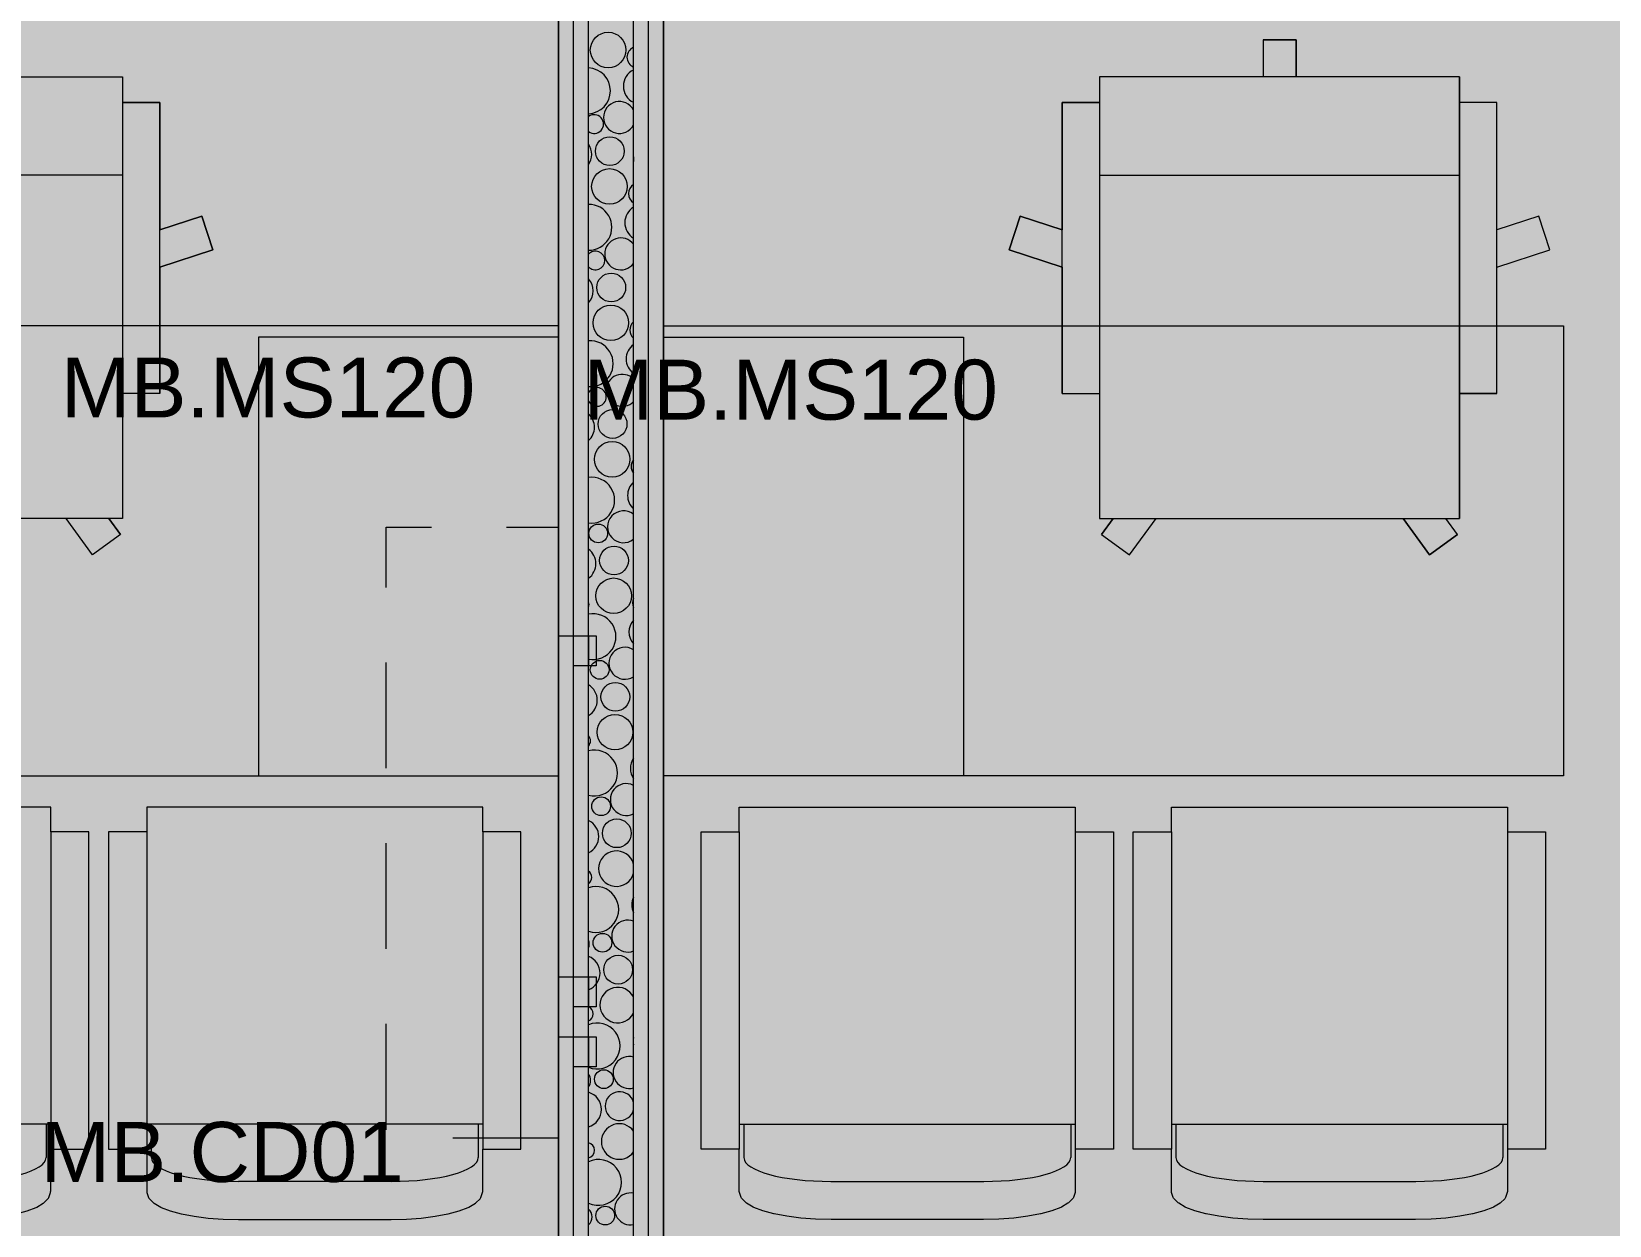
# Model space of a CAD drawing. Header units: metres. Extents: x -77 to 21.6, y -70.6 to -27.7.
# Drawn here: x -48.175 to -46.071, y -49.5 to -47.908 of the extents above; entities that cross this region are included whole.
import ezdxf

# ---------------------------------------------------------------- set-up
doc = ezdxf.new("R2010")
doc.units = ezdxf.units.M
doc.header["$MEASUREMENT"] = 0
doc.linetypes.add('Hidden Line', pattern=[0.195611, 0.141111, -0.0545])
for name, color, linetype, lineweight, true_color in [('EQUIP - AR CONDICIONADO_Caneta_No__167', 7, 'Continuous', 13, 0x0035d5), ('LAJES.EST_Caneta_No__18', 7, 'Continuous', 0, 0xdfdfdf), ('LAJES.EST_Caneta_No__254', 7, 'Continuous', 0, 0xd1c9ad), ('MOBILIÁRIO_Caneta_No__19', 7, 'Continuous', 0, 0xe9e9e9), ('ZONA_Caneta_No__56', 7, 'Continuous', 0, 0xffe495)]:
    doc.layers.add(name, color=color, linetype=linetype, lineweight=lineweight, true_color=true_color)
for name, color, linetype in [('MOBILIÁRIO', 7, 'Continuous'), ('NOTAS-LAYOUT.EXEC', 7, 'Continuous'), ('PAREDE CONSTRUIR', 7, 'Continuous')]:
    doc.layers.add(name, color=color, linetype=linetype)
for name, color, linetype, lineweight in [('MOBILIÁRIO_Caneta_No__96', 252, 'Continuous', 0), ('NOTAS-LAYOUT.EXEC_Caneta_No__99', 7, 'Continuous', 20), ('PAREDE CONSTRUIR_Caneta_No__241', 7, 'Continuous', 13), ('PAREDE CONSTRUIR_Caneta_No__96', 252, 'Continuous', 0)]:
    doc.layers.add(name, color=color, linetype=linetype, lineweight=lineweight)
doc.styles.add('GENERATED_STYLE_1', font='arial.ttf')

# ---------------------------------------------------------------- blocks, each defined once
blk = doc.blocks.new('*X82')
at = {"layer": 'PAREDE CONSTRUIR_Caneta_No__96', "color": 252, "linetype": 'Continuous', "lineweight": 0}
for centre, radius in [((-47.4063, -47.9322), 0.0237), ((-47.404, -48.067), 0.0192), ((-47.4045, -48.1141), 0.0237), ((-47.4021, -48.249), 0.0192), ((-47.4026, -48.2961), 0.0237), ((-47.4003, -48.431), 0.0192), ((-47.4008, -48.4781), 0.0237), ((-47.4194, -48.5769), 0.0125), ((-47.3984, -48.613), 0.0192), ((-47.3989, -48.6601), 0.0237), ((-47.4175, -48.7589), 0.0125), ((-47.3966, -48.795), 0.0192), ((-47.3971, -48.8421), 0.0237), ((-47.4156, -48.9409), 0.0125), ((-47.3947, -48.9769), 0.0192), ((-47.4138, -49.1229), 0.0125), ((-47.3929, -49.1589), 0.0192), ((-47.4119, -49.3049), 0.0125), ((-47.4101, -49.4869), 0.0125)]:
    blk.add_circle(centre, radius, dxfattribs=at)
for centre, radius, start, end in [((-47.3668, -47.9417), 0.0143, 112.7913, 247.2087), ((-47.4338, -47.9866), 0.0306, 272.648, 87.352), ((-47.362, -47.9804), 0.0239, 115.7648, 244.2352), ((-47.4249, -48.0309), 0.0125, 233.536, 126.464), ((-47.3912, -48.0221), 0.0213, 27.5545, 332.4455), ((-47.452, -48.0714), 0.0239, 325.3887, 34.6113), ((-47.3419, -48.0776), 0.0306, 174.0192, 185.9808), ((-47.365, -48.1237), 0.0143, 121.1356, 238.8644), ((-47.4319, -48.1686), 0.0306, 269.1767, 90.8233), ((-47.3601, -48.1624), 0.0239, 120.8236, 239.1764), ((-47.3894, -48.2041), 0.0213, 36.9234, 323.0766), ((-47.4231, -48.2129), 0.0125, 222.082, 137.918), ((-47.4501, -48.2534), 0.0239, 318.1855, 41.8145), ((-47.3631, -48.3057), 0.0143, 130.2974, 229.7026), ((-47.4301, -48.3506), 0.0306, 265.7023, 94.2977), ((-47.3583, -48.3444), 0.0239, 126.1651, 233.8349), ((-47.3875, -48.3861), 0.0213, 44.5771, 315.4229), ((-47.4212, -48.3949), 0.0125, 207.1198, 152.8802), ((-47.4483, -48.4354), 0.0239, 311.8812, 48.1188), ((-47.3613, -48.4877), 0.0143, 140.9362, 219.0638), ((-47.4282, -48.5326), 0.0306, 262.212, 97.788), ((-47.3564, -48.5264), 0.0239, 131.9, 228.1), ((-47.3857, -48.5681), 0.0213, 51.305, 308.695), ((-47.4464, -48.6174), 0.0239, 306.1478, 53.8522), ((-47.442, -48.6718), 0.0103, 338.4338, 21.5662), ((-47.3594, -48.6697), 0.0143, 154.9764, 205.0236), ((-47.4264, -48.7146), 0.0306, 258.6923, 101.3077), ((-47.3546, -48.7084), 0.0239, 138.2064, 221.7936), ((-47.3838, -48.7501), 0.0213, 57.4496, 302.5504), ((-47.4446, -48.7994), 0.0239, 300.8073, 59.1927), ((-47.4401, -48.8538), 0.0103, 318.649, 41.351), ((-47.4245, -48.8966), 0.0306, 255.1288, 104.8712), ((-47.3527, -48.8904), 0.0239, 145.4133, 214.5867), ((-47.382, -48.932), 0.0213, 63.198, 296.802), ((-47.4427, -48.9814), 0.0239, 295.7493, 64.2507), ((-47.3952, -49.0241), 0.0237, 14.9386, 345.0614), ((-47.4383, -49.0358), 0.0103, 304.8451, 55.1549), ((-47.4227, -49.0786), 0.0306, 251.5053, 108.4947), ((-47.3509, -49.0724), 0.0239, 154.288, 205.712), ((-47.3801, -49.114), 0.0213, 68.6677, 291.3323), ((-47.4457, -49.1247), 0.0143, 338.9452, 21.0548), ((-47.4409, -49.1634), 0.0239, 290.8987, 69.1013), ((-47.3934, -49.2061), 0.0237, 27.3979, 332.6021), ((-47.4364, -49.2178), 0.0103, 293.0816, 66.9184), ((-47.4208, -49.2606), 0.0306, 247.8034, 112.1966), ((-47.349, -49.2544), 0.0239, 168.1545, 191.8455), ((-47.3783, -49.296), 0.0213, 73.94, 286.06), ((-47.4439, -49.3067), 0.0143, 323.4702, 36.5298), ((-47.439, -49.3454), 0.0239, 286.2004, 73.7996), ((-47.391, -49.3409), 0.0192, 13.6272, 346.3728), ((-47.3915, -49.3881), 0.0237, 35.9566, 324.0434), ((-47.4346, -49.3997), 0.0103, 282.2821, 77.7179), ((-47.419, -49.4426), 0.0306, 244.001, 115.999), ((-47.3764, -49.478), 0.0213, 79.0757, 280.9243), ((-47.442, -49.4887), 0.0143, 312.3655, 47.6345)]:
    blk.add_arc(centre, radius, start, end, dxfattribs=at)
blk = doc.blocks.new('Ar Condicionado Split 20_2')
at = {"layer": 'EQUIP - AR CONDICIONADO_Caneta_No__167', "color": 162, "linetype": 'Hidden Line', "lineweight": 13, "true_color": 0x0035d5, "flags": 128}
for points in [[(0, 0), (0.23, 0), (0.23, 0.815), (0, 0.815)], [(-0.04, 0.67), (-0.05, 0.67), (-0.05, 0.63), (-0.04, 0.63)], [(0, 0.63), (0, 0.67), (-0.04, 0.67), (-0.04, 0.63)], [(-0.04, 0.215), (-0.05, 0.215), (-0.05, 0.175), (-0.04, 0.175)], [(0, 0.175), (0, 0.215), (-0.04, 0.215), (-0.04, 0.175)], [(-0.04, 0.135), (-0.05, 0.135), (-0.05, 0.095), (-0.04, 0.095)], [(0, 0.095), (0, 0.135), (-0.04, 0.135), (-0.04, 0.095)]]:
    blk.add_lwpolyline(points, close=True, dxfattribs=at)
blk = doc.blocks.new('Office Chair 04 10[51]_6', base_point=(-47.9366, -48.6002))
at = {"layer": 'MOBILIÁRIO_Caneta_No__19', "linetype": 'Continuous', "lineweight": 0, "true_color": 0xe9e9e9}
blk.add_hatch(color=254, dxfattribs=at).paths.add_polyline_path([(-48.5839, -48.0022), (-48.5839, -48.1718), (-48.6396, -48.1537), (-48.6543, -48.1988), (-48.5839, -48.2217), (-48.5839, -48.3901), (-48.5339, -48.3901), (-48.5339, -48.5569), (-48.5156, -48.5569), (-48.5313, -48.5785), (-48.494, -48.6056), (-48.4585, -48.5569), (-48.1292, -48.5569), (-48.0938, -48.6056), (-48.0564, -48.5785), (-48.0721, -48.5569), (-48.0539, -48.5569), (-48.0539, -48.3901), (-48.0039, -48.3901), (-48.0039, -48.2217), (-47.9334, -48.1988), (-47.9481, -48.1537), (-48.0039, -48.1718), (-48.0039, -48.0022), (-48.0539, -48.0022), (-48.0539, -47.9678), (-48.2719, -47.9678), (-48.2719, -47.9184), (-48.3159, -47.9184), (-48.3159, -47.9678), (-48.5339, -47.9678), (-48.5339, -48.0022)])
at = {"layer": 'MOBILIÁRIO_Caneta_No__96', "color": 252, "linetype": 'Continuous', "lineweight": 0}
for p, q in [((-48.2719, -47.9184), (-48.3159, -47.9184)), ((-48.3159, -47.9184), (-48.3159, -47.9678)), ((-48.2719, -47.9184), (-48.2719, -47.9678)), ((-48.5339, -47.9678), (-48.0539, -47.9678)), ((-48.5339, -47.9678), (-48.5339, -48.5569)), ((-48.5339, -48.5569), (-48.5339, -47.9678)), ((-48.5339, -47.9678), (-48.5339, -48.5569)), ((-48.0539, -47.9678), (-48.0539, -48.5569)), ((-48.0539, -47.9678), (-48.0539, -48.5569)), ((-48.5839, -48.3901), (-48.5839, -48.0022)), ((-48.5839, -48.0022), (-48.5339, -48.0022)), ((-48.0039, -48.0022), (-48.0539, -48.0022)), ((-48.0039, -48.3901), (-48.0039, -48.0022)), ((-48.0539, -48.0993), (-48.5339, -48.0993)), ((-48.6543, -48.1988), (-48.6396, -48.1537)), ((-48.6396, -48.1537), (-48.5839, -48.1718)), ((-47.9481, -48.1537), (-48.0039, -48.1718)), ((-47.9334, -48.1988), (-47.9481, -48.1537)), ((-48.5839, -48.2217), (-48.6543, -48.1988)), ((-48.0039, -48.2217), (-47.9334, -48.1988)), ((-48.5839, -48.3901), (-48.5339, -48.3901)), ((-48.5839, -48.3901), (-48.5339, -48.3901)), ((-48.0039, -48.3901), (-48.0539, -48.3901)), ((-48.0039, -48.3901), (-48.0539, -48.3901)), ((-48.0539, -48.5569), (-48.5339, -48.5569)), ((-48.5313, -48.5785), (-48.5156, -48.5569)), ((-48.494, -48.6056), (-48.4585, -48.5569)), ((-48.0938, -48.6056), (-48.1292, -48.5569)), ((-48.0564, -48.5785), (-48.0721, -48.5569)), ((-48.5313, -48.5785), (-48.494, -48.6056)), ((-48.0564, -48.5785), (-48.0938, -48.6056))]:
    blk.add_line(p, q, dxfattribs=at)
at = {"layer": 'MOBILIÁRIO_Caneta_No__96', "color": 252, "linetype": 'Continuous', "lineweight": 0, "flags": 128}
blk.add_lwpolyline([(-48.5839, -48.0022), (-48.5339, -48.0022), (-48.5339, -47.9678), (-48.3159, -47.9678), (-48.3159, -47.9184), (-48.2719, -47.9184), (-48.2719, -47.9678), (-48.0539, -47.9678), (-48.0539, -48.0022), (-48.0039, -48.0022), (-48.0039, -48.1718), (-47.9481, -48.1537), (-47.9334, -48.1988), (-48.0039, -48.2217), (-48.0039, -48.3901), (-48.0539, -48.3901), (-48.0539, -48.5569), (-48.0721, -48.5569), (-48.0564, -48.5785), (-48.0938, -48.6056), (-48.1292, -48.5569), (-48.4585, -48.5569), (-48.494, -48.6056), (-48.5313, -48.5785), (-48.5156, -48.5569), (-48.5339, -48.5569), (-48.5339, -48.3901), (-48.5839, -48.3901), (-48.5839, -48.2217), (-48.6543, -48.1988), (-48.6396, -48.1537), (-48.5839, -48.1718)], close=True, dxfattribs=at)
blk = doc.blocks.new('Armchair 01 26[52]_6', base_point=(-47.5225, -48.9421))
at = {"layer": 'MOBILIÁRIO_Caneta_No__96', "color": 252, "linetype": 'Continuous', "lineweight": 0}
for p, q in [((-48.0216, -48.9751), (-48.0216, -49.3981)), ((-47.5734, -48.9751), (-47.5734, -49.3981)), ((-47.5734, -49.3651), (-48.0216, -49.3651)), ((-48.0155, -49.3651), (-48.0155, -49.4096)), ((-47.5795, -49.3651), (-47.5795, -49.4096)), ((-47.6956, -49.4413), (-47.8993, -49.4413))]:
    blk.add_line(p, q, dxfattribs=at)
at = {"layer": 'MOBILIÁRIO_Caneta_No__96', "color": 252, "linetype": 'Continuous', "lineweight": 0, "flags": 128}
blk.add_lwpolyline([(-47.8992, -49.4921), (-47.6958, -49.4921), (-47.6752, -49.4916), (-47.6554, -49.4901), (-47.6368, -49.4878), (-47.62, -49.4846), (-47.6194, -49.4844), (-47.6047, -49.4805), (-47.5929, -49.4759), (-47.5921, -49.4755), (-47.5833, -49.4704), (-47.5825, -49.4698), (-47.577, -49.4643), (-47.5764, -49.4635), (-47.5758, -49.4626), (-47.5755, -49.4616), (-47.5736, -49.4559), (-47.5734, -49.4548), (-47.5734, -49.4543), (-47.5734, -49.3982), (-47.5225, -49.3982), (-47.5225, -48.9751), (-47.5734, -48.9751), (-47.5734, -48.9421), (-48.0216, -48.9421), (-48.0216, -48.9751), (-48.0725, -48.9751), (-48.0725, -49.3982), (-48.0216, -49.3982), (-48.0216, -49.4543), (-48.0215, -49.4548), (-48.0214, -49.4559), (-48.0195, -49.4616), (-48.0191, -49.4626), (-48.0186, -49.4635), (-48.0179, -49.4643), (-48.0125, -49.4698), (-48.0117, -49.4704), (-48.0029, -49.4755), (-48.0021, -49.4759), (-47.9903, -49.4805), (-47.9756, -49.4844), (-47.975, -49.4846), (-47.9582, -49.4878), (-47.9396, -49.4901), (-47.9198, -49.4916)], close=True, dxfattribs=at)
at = {"layer": 'MOBILIÁRIO_Caneta_No__96', "color": 252, "linetype": 'Continuous', "lineweight": 0}
for centre, start_param, end_param in [((-47.8993, -49.4096), 3.141593, 4.712389), ((-47.6956, -49.4096), 4.712389, 6.283185)]:
    blk.add_ellipse(centre, major_axis=(0.1161, 0), ratio=0.273279, start_param=start_param, end_param=end_param, dxfattribs=at)
blk = doc.blocks.new('Armchair 01 26[53]_6', base_point=(-48.0987, -48.9421))
at = {"layer": 'MOBILIÁRIO_Caneta_No__96', "color": 252, "linetype": 'Continuous', "lineweight": 0}
for p, q in [((-48.5978, -48.9751), (-48.5978, -49.3981)), ((-48.1496, -48.9751), (-48.1496, -49.3981)), ((-48.1496, -49.3651), (-48.5978, -49.3651)), ((-48.5917, -49.3651), (-48.5917, -49.4096)), ((-48.1557, -49.3651), (-48.1557, -49.4096)), ((-48.2719, -49.4413), (-48.4756, -49.4413))]:
    blk.add_line(p, q, dxfattribs=at)
at = {"layer": 'MOBILIÁRIO_Caneta_No__96', "color": 252, "linetype": 'Continuous', "lineweight": 0, "flags": 128}
blk.add_lwpolyline([(-48.4754, -49.4921), (-48.272, -49.4921), (-48.2514, -49.4916), (-48.2316, -49.4901), (-48.213, -49.4878), (-48.1962, -49.4846), (-48.1956, -49.4844), (-48.1809, -49.4805), (-48.1691, -49.4759), (-48.1683, -49.4755), (-48.1595, -49.4704), (-48.1587, -49.4698), (-48.1533, -49.4643), (-48.1526, -49.4635), (-48.1521, -49.4626), (-48.1517, -49.4616), (-48.1498, -49.4559), (-48.1497, -49.4548), (-48.1496, -49.4543), (-48.1496, -49.3982), (-48.0987, -49.3982), (-48.0987, -48.9751), (-48.1496, -48.9751), (-48.1496, -48.9421), (-48.5978, -48.9421), (-48.5978, -48.9751), (-48.6487, -48.9751), (-48.6487, -49.3982), (-48.5978, -49.3982), (-48.5978, -49.4543), (-48.5978, -49.4548), (-48.5976, -49.4559), (-48.5957, -49.4616), (-48.5954, -49.4626), (-48.5948, -49.4635), (-48.5942, -49.4643), (-48.5887, -49.4698), (-48.5879, -49.4704), (-48.5791, -49.4755), (-48.5783, -49.4759), (-48.5665, -49.4805), (-48.5518, -49.4844), (-48.5512, -49.4846), (-48.5344, -49.4878), (-48.5158, -49.4901), (-48.496, -49.4916)], close=True, dxfattribs=at)
at = {"layer": 'MOBILIÁRIO_Caneta_No__96', "color": 252, "linetype": 'Continuous', "lineweight": 0}
for centre, start_param, end_param in [((-48.4756, -49.4096), 3.141593, 4.712389), ((-48.2719, -49.4096), 4.712389, 6.283185)]:
    blk.add_ellipse(centre, major_axis=(0.1161, 0), ratio=0.273279, start_param=start_param, end_param=end_param, dxfattribs=at)
blk = doc.blocks.new('Office Chair 04 10[62]_6', base_point=(-46.8682, -48.6002))
at = {"layer": 'MOBILIÁRIO_Caneta_No__19', "linetype": 'Continuous', "lineweight": 0, "true_color": 0xe9e9e9}
blk.add_hatch(color=254, dxfattribs=at).paths.add_polyline_path([(-46.2209, -48.0022), (-46.2709, -48.0022), (-46.2709, -47.9678), (-46.4889, -47.9678), (-46.4889, -47.9184), (-46.5329, -47.9184), (-46.5329, -47.9678), (-46.7509, -47.9678), (-46.7509, -48.0022), (-46.8009, -48.0022), (-46.8009, -48.1718), (-46.8566, -48.1537), (-46.8713, -48.1988), (-46.8009, -48.2217), (-46.8009, -48.3901), (-46.7509, -48.3901), (-46.7509, -48.5569), (-46.7326, -48.5569), (-46.7483, -48.5785), (-46.711, -48.6056), (-46.6755, -48.5569), (-46.3462, -48.5569), (-46.3108, -48.6056), (-46.2734, -48.5785), (-46.2892, -48.5569), (-46.2709, -48.5569), (-46.2709, -48.3901), (-46.2209, -48.3901), (-46.2209, -48.2217), (-46.1504, -48.1988), (-46.1651, -48.1537), (-46.2209, -48.1718)])
at = {"layer": 'MOBILIÁRIO_Caneta_No__96', "color": 252, "linetype": 'Continuous', "lineweight": 0}
for p, q in [((-46.5329, -47.9184), (-46.5329, -47.9678)), ((-46.5329, -47.9184), (-46.4889, -47.9184)), ((-46.4889, -47.9184), (-46.4889, -47.9678)), ((-46.2709, -47.9678), (-46.7509, -47.9678)), ((-46.7509, -47.9678), (-46.7509, -48.5569)), ((-46.7509, -47.9678), (-46.7509, -48.5569)), ((-46.2709, -47.9678), (-46.2709, -48.5569)), ((-46.2709, -48.5569), (-46.2709, -47.9678)), ((-46.2709, -47.9678), (-46.2709, -48.5569)), ((-46.8009, -48.3901), (-46.8009, -48.0022)), ((-46.8009, -48.0022), (-46.7509, -48.0022)), ((-46.2209, -48.0022), (-46.2709, -48.0022)), ((-46.2209, -48.3901), (-46.2209, -48.0022)), ((-46.7509, -48.0993), (-46.2709, -48.0993)), ((-46.8713, -48.1988), (-46.8566, -48.1537)), ((-46.8566, -48.1537), (-46.8009, -48.1718)), ((-46.1651, -48.1537), (-46.2209, -48.1718)), ((-46.1504, -48.1988), (-46.1651, -48.1537)), ((-46.8009, -48.2217), (-46.8713, -48.1988)), ((-46.2209, -48.2217), (-46.1504, -48.1988)), ((-46.8009, -48.3901), (-46.7509, -48.3901)), ((-46.8009, -48.3901), (-46.7509, -48.3901)), ((-46.2209, -48.3901), (-46.2709, -48.3901)), ((-46.2209, -48.3901), (-46.2709, -48.3901)), ((-46.7509, -48.5569), (-46.2709, -48.5569)), ((-46.7483, -48.5785), (-46.7326, -48.5569)), ((-46.711, -48.6056), (-46.6755, -48.5569)), ((-46.3108, -48.6056), (-46.3462, -48.5569)), ((-46.2734, -48.5785), (-46.2892, -48.5569)), ((-46.7483, -48.5785), (-46.711, -48.6056)), ((-46.2734, -48.5785), (-46.3108, -48.6056))]:
    blk.add_line(p, q, dxfattribs=at)
at = {"layer": 'MOBILIÁRIO_Caneta_No__96', "color": 252, "linetype": 'Continuous', "lineweight": 0, "flags": 128}
blk.add_lwpolyline([(-46.2209, -48.0022), (-46.2709, -48.0022), (-46.2709, -47.9678), (-46.4889, -47.9678), (-46.4889, -47.9184), (-46.5329, -47.9184), (-46.5329, -47.9678), (-46.7509, -47.9678), (-46.7509, -48.0022), (-46.8009, -48.0022), (-46.8009, -48.1718), (-46.8566, -48.1537), (-46.8713, -48.1988), (-46.8009, -48.2217), (-46.8009, -48.3901), (-46.7509, -48.3901), (-46.7509, -48.5569), (-46.7326, -48.5569), (-46.7483, -48.5785), (-46.711, -48.6056), (-46.6755, -48.5569), (-46.3462, -48.5569), (-46.3108, -48.6056), (-46.2734, -48.5785), (-46.2892, -48.5569), (-46.2709, -48.5569), (-46.2709, -48.3901), (-46.2209, -48.3901), (-46.2209, -48.2217), (-46.1504, -48.1988), (-46.1651, -48.1537), (-46.2209, -48.1718)], close=True, dxfattribs=at)
blk = doc.blocks.new('Armchair 01 26[63]_6', base_point=(-47.2822, -48.9421))
at = {"layer": 'MOBILIÁRIO_Caneta_No__96', "color": 252, "linetype": 'Continuous', "lineweight": 0}
for p, q in [((-47.2313, -48.9751), (-47.2313, -49.3981)), ((-46.7832, -48.9751), (-46.7832, -49.3981)), ((-47.2313, -49.3651), (-46.7832, -49.3651)), ((-47.2252, -49.3651), (-47.2252, -49.4096)), ((-46.7893, -49.3651), (-46.7893, -49.4096)), ((-47.1091, -49.4413), (-46.9054, -49.4413))]:
    blk.add_line(p, q, dxfattribs=at)
at = {"layer": 'MOBILIÁRIO_Caneta_No__96', "color": 252, "linetype": 'Continuous', "lineweight": 0, "flags": 128}
blk.add_lwpolyline([(-46.9056, -49.4921), (-47.1089, -49.4921), (-47.1295, -49.4916), (-47.1493, -49.4901), (-47.1679, -49.4878), (-47.1847, -49.4846), (-47.1854, -49.4844), (-47.2, -49.4805), (-47.2119, -49.4759), (-47.2127, -49.4755), (-47.2215, -49.4704), (-47.2223, -49.4698), (-47.2277, -49.4643), (-47.2284, -49.4635), (-47.2289, -49.4626), (-47.2292, -49.4616), (-47.2311, -49.4559), (-47.2313, -49.4548), (-47.2313, -49.4543), (-47.2313, -49.3982), (-47.2822, -49.3982), (-47.2822, -48.9751), (-47.2313, -48.9751), (-47.2313, -48.9421), (-46.7832, -48.9421), (-46.7832, -48.9751), (-46.7322, -48.9751), (-46.7322, -49.3982), (-46.7832, -49.3982), (-46.7832, -49.4543), (-46.7832, -49.4548), (-46.7834, -49.4559), (-46.7852, -49.4616), (-46.7856, -49.4626), (-46.7861, -49.4635), (-46.7868, -49.4643), (-46.7922, -49.4698), (-46.793, -49.4704), (-46.8018, -49.4755), (-46.8026, -49.4759), (-46.8145, -49.4805), (-46.8291, -49.4844), (-46.8297, -49.4846), (-46.8465, -49.4878), (-46.8651, -49.4901), (-46.885, -49.4916)], close=True, dxfattribs=at)
at = {"layer": 'MOBILIÁRIO_Caneta_No__96', "color": 252, "linetype": 'Continuous', "lineweight": 0}
for centre, start_param, end_param in [((-47.1091, -49.4096), 3.141593, 4.712389), ((-46.9054, -49.4096), 4.712389, 6.283185)]:
    blk.add_ellipse(centre, major_axis=(0.1161, 0), ratio=0.273279, start_param=start_param, end_param=end_param, dxfattribs=at)
blk = doc.blocks.new('Armchair 01 26[64]_6', base_point=(-46.706, -48.9421))
at = {"layer": 'MOBILIÁRIO_Caneta_No__96', "color": 252, "linetype": 'Continuous', "lineweight": 0}
for p, q in [((-46.6551, -48.9751), (-46.6551, -49.3981)), ((-46.207, -48.9751), (-46.207, -49.3981)), ((-46.6551, -49.3651), (-46.207, -49.3651)), ((-46.649, -49.3651), (-46.649, -49.4096)), ((-46.2131, -49.3651), (-46.2131, -49.4096)), ((-46.5329, -49.4413), (-46.3292, -49.4413))]:
    blk.add_line(p, q, dxfattribs=at)
at = {"layer": 'MOBILIÁRIO_Caneta_No__96', "color": 252, "linetype": 'Continuous', "lineweight": 0, "flags": 128}
blk.add_lwpolyline([(-46.3294, -49.4921), (-46.5327, -49.4921), (-46.5533, -49.4916), (-46.5731, -49.4901), (-46.5917, -49.4878), (-46.6085, -49.4846), (-46.6092, -49.4844), (-46.6238, -49.4805), (-46.6357, -49.4759), (-46.6365, -49.4755), (-46.6453, -49.4704), (-46.646, -49.4698), (-46.6515, -49.4643), (-46.6522, -49.4635), (-46.6527, -49.4626), (-46.653, -49.4616), (-46.6549, -49.4559), (-46.6551, -49.4548), (-46.6551, -49.4543), (-46.6551, -49.3982), (-46.706, -49.3982), (-46.706, -48.9751), (-46.6551, -48.9751), (-46.6551, -48.9421), (-46.207, -48.9421), (-46.207, -48.9751), (-46.156, -48.9751), (-46.156, -49.3982), (-46.207, -49.3982), (-46.207, -49.4543), (-46.207, -49.4548), (-46.2072, -49.4559), (-46.209, -49.4616), (-46.2094, -49.4626), (-46.2099, -49.4635), (-46.2106, -49.4643), (-46.216, -49.4698), (-46.2168, -49.4704), (-46.2256, -49.4755), (-46.2264, -49.4759), (-46.2383, -49.4805), (-46.2529, -49.4844), (-46.2535, -49.4846), (-46.2703, -49.4878), (-46.2889, -49.4901), (-46.3087, -49.4916)], close=True, dxfattribs=at)
at = {"layer": 'MOBILIÁRIO_Caneta_No__96', "color": 252, "linetype": 'Continuous', "lineweight": 0}
for centre, start_param, end_param in [((-46.5329, -49.4096), 3.141593, 4.712389), ((-46.3292, -49.4096), 4.712389, 6.283185)]:
    blk.add_ellipse(centre, major_axis=(0.1161, 0), ratio=0.273279, start_param=start_param, end_param=end_param, dxfattribs=at)
blk = doc.blocks.new('Office Desk Rect 26[77]_6', base_point=(-48.6726, -48.9002))
at = {"layer": 'MOBILIÁRIO_Caneta_No__19', "linetype": 'Continuous', "lineweight": 0, "true_color": 0xe9e9e9}
blk.add_hatch(color=254, dxfattribs=at).paths.add_polyline_path([(-48.6726, -48.9002), (-47.4726, -48.9002), (-47.4726, -48.3002), (-48.6726, -48.3002)])
at = {"layer": 'MOBILIÁRIO_Caneta_No__96', "color": 252, "linetype": 'Continuous', "lineweight": 0}
for p, q in [((-47.4726, -48.3152), (-47.8726, -48.3152)), ((-47.8726, -48.3152), (-47.8726, -48.9002))]:
    blk.add_line(p, q, dxfattribs=at)
at = {"layer": 'MOBILIÁRIO_Caneta_No__96', "color": 252, "linetype": 'Continuous', "lineweight": 0, "flags": 128}
blk.add_lwpolyline([(-48.6726, -48.9002), (-47.4726, -48.9002), (-47.4726, -48.3002), (-48.6726, -48.3002)], close=True, dxfattribs=at)
blk = doc.blocks.new('Office Desk Rect 26[88]_6', base_point=(-46.1322, -48.9002))
at = {"layer": 'MOBILIÁRIO_Caneta_No__19', "linetype": 'Continuous', "lineweight": 0, "true_color": 0xe9e9e9}
blk.add_hatch(color=254, dxfattribs=at).paths.add_polyline_path([(-46.1322, -48.9002), (-46.1322, -48.3002), (-47.3322, -48.3002), (-47.3322, -48.9002)])
at = {"layer": 'MOBILIÁRIO_Caneta_No__96', "color": 252, "linetype": 'Continuous', "lineweight": 0}
for p, q in [((-47.3322, -48.3152), (-46.9322, -48.3152)), ((-46.9322, -48.3152), (-46.9322, -48.9002))]:
    blk.add_line(p, q, dxfattribs=at)
at = {"layer": 'MOBILIÁRIO_Caneta_No__96', "color": 252, "linetype": 'Continuous', "lineweight": 0, "flags": 128}
blk.add_lwpolyline([(-46.1322, -48.9002), (-47.3322, -48.9002), (-47.3322, -48.3002), (-46.1322, -48.3002)], close=True, dxfattribs=at)
blk = doc.blocks.new('Label_95_6', base_point=(-47.4708, -48.4542))
at = {"layer": 'NOTAS-LAYOUT.EXEC_Caneta_No__99', "color": 7, "lineweight": 20, "insert": (-47.7471, -48.3423), "char_height": 0.08, "attachment_point": 2, "style": 'GENERATED_STYLE_1'}
blk.add_mtext('\\A1;{\\pqc;\\pt0,99;\\fArial|b0|i0|c0|p0;\\W1.000000;MB.MS120\\fArial|b0|i0|c0|p0;\\W1.000000;\\A1{\\H.66x;\\S^  ;}\\fArial|b0|i0|c0|p0;\\W1.000000;\\fArial|b0|i0|c0|p0;\\W1.000000;\\A1{\\H.66x;\\S^  ;}\\fArial|b0|i0|c0|p0;\\W1.000000;\\fArial|b0|i0|c0|p0;\\W1.000000;\\fArial|b0|i0|c0|p0;\\W1.000000;\\fArial|b0|i0|c0|p0;\\W1.000000;\\fArial|b0|i0|c0|p0;\\W1.000000;\\fArial|b0|i0|c0|p0;\\W1.000000;\\fArial|b0|i0|c0|p0;\\W1.000000;\\A1{\\H.66x;\\S^  ;}\\fArial|b0|i0|c0|p0;\\W1.000000;\\fArial|b0|i0|c0|p0;\\W1.000000;\\A1{\\H.66x;\\S^  ;}\\fArial|b0|i0|c0|p0;\\W1.000000;\\fArial|b0|i0|c0|p0;\\W1.000000;\\fArial|b0|i0|c0|p0;\\W1.000000;\\fArial|b0|i0|c0|p0;\\W1.000000;\\fArial|b0|i0|c0|p0;\\W1.000000;\\fArial|b0|i0|c0|p0;\\W1.000000;\\fArial|b0|i0|c0|p0;\\W1.000000;\\A1{\\H.66x;\\S^  ;}\\fArial|b0|i0|c0|p0;\\W1.000000;\\fArial|b0|i0|c0|p0;\\W1.000000;\\A1{\\H.66x;\\S^  ;}\\fArial|b0|i0|c0|p0;\\W1.000000;\\fArial|b0|i0|c0|p0;\\W1.000000;\\fArial|b0|i0|c0|p0;\\W1.000000;\\fArial|b0|i0|c0|p0;\\W1.000000;\\fArial|b0|i0|c0|p0;\\W1.000000;\\fArial|b0|i0|c0|p0;\\W1.000000;\\fArial|b0|i0|c0|p0;\\W1.000000;\\A1{\\H.66x;\\S^  ;}\\fArial|b0|i0|c0|p0;\\W1.000000;\\fArial|b0|i0|c0|p0;\\W1.000000;\\A1{\\H.66x;\\S^  ;}\\fArial|b0|i0|c0|p0;\\W1.000000;\\fArial|b0|i0|c0|p0;\\W1.000000;\\fArial|b0|i0|c0|p0;\\W1.000000;\\fArial|b0|i0|c0|p0;\\W1.000000;\\fArial|b0|i0|c0|p0;\\W1.000000;\\fArial|b0|i0|c0|p0;\\W1.000000;\\fArial|b0|i0|c0|p0;\\W1.000000;\\A1{\\H.66x;\\S^  ;}\\fArial|b0|i0|c0|p0;\\W1.000000;\\fArial|b0|i0|c0|p0;\\W1.000000;\\A1{\\H.66x;\\S^  ;}\\fArial|b0|i0|c0|p0;\\W1.000000;\\fArial|b0|i0|c0|p0;\\W1.000000;\\fArial|b0|i0|c0|p0;\\W1.000000;\\fArial|b0|i0|c0|p0;\\W1.000000;\\fArial|b0|i0|c0|p0;\\W1.000000;\\fArial|b0|i0|c0|p0;\\W1.000000;\\fArial|b0|i0|c0|p0;\\W1.000000;\\A1{\\H.66x;\\S^  ;}\\fArial|b0|i0|c0|p0;\\W1.000000;}', dxfattribs=at)
blk = doc.blocks.new('Label_96_6', base_point=(-47.5656, -49.4738))
at = {"layer": 'NOTAS-LAYOUT.EXEC_Caneta_No__99', "color": 7, "lineweight": 20, "insert": (-47.8083, -49.362), "char_height": 0.08, "attachment_point": 2, "style": 'GENERATED_STYLE_1'}
blk.add_mtext('\\A1;{\\pqc;\\pt0,99;\\fArial|b0|i0|c0|p0;\\W1.000000;MB.CD01\\fArial|b0|i0|c0|p0;\\W1.000000;\\A1{\\H.66x;\\S^  ;}\\fArial|b0|i0|c0|p0;\\W1.000000;\\fArial|b0|i0|c0|p0;\\W1.000000;\\A1{\\H.66x;\\S^  ;}\\fArial|b0|i0|c0|p0;\\W1.000000;\\fArial|b0|i0|c0|p0;\\W1.000000;\\fArial|b0|i0|c0|p0;\\W1.000000;\\fArial|b0|i0|c0|p0;\\W1.000000;\\fArial|b0|i0|c0|p0;\\W1.000000;\\fArial|b0|i0|c0|p0;\\W1.000000;\\fArial|b0|i0|c0|p0;\\W1.000000;\\A1{\\H.66x;\\S^  ;}\\fArial|b0|i0|c0|p0;\\W1.000000;\\fArial|b0|i0|c0|p0;\\W1.000000;\\A1{\\H.66x;\\S^  ;}\\fArial|b0|i0|c0|p0;\\W1.000000;\\fArial|b0|i0|c0|p0;\\W1.000000;\\fArial|b0|i0|c0|p0;\\W1.000000;\\fArial|b0|i0|c0|p0;\\W1.000000;\\fArial|b0|i0|c0|p0;\\W1.000000;\\fArial|b0|i0|c0|p0;\\W1.000000;\\fArial|b0|i0|c0|p0;\\W1.000000;\\A1{\\H.66x;\\S^  ;}\\fArial|b0|i0|c0|p0;\\W1.000000;\\fArial|b0|i0|c0|p0;\\W1.000000;\\A1{\\H.66x;\\S^  ;}\\fArial|b0|i0|c0|p0;\\W1.000000;\\fArial|b0|i0|c0|p0;\\W1.000000;\\fArial|b0|i0|c0|p0;\\W1.000000;\\fArial|b0|i0|c0|p0;\\W1.000000;\\fArial|b0|i0|c0|p0;\\W1.000000;\\fArial|b0|i0|c0|p0;\\W1.000000;\\fArial|b0|i0|c0|p0;\\W1.000000;\\A1{\\H.66x;\\S^  ;}\\fArial|b0|i0|c0|p0;\\W1.000000;\\fArial|b0|i0|c0|p0;\\W1.000000;\\A1{\\H.66x;\\S^  ;}\\fArial|b0|i0|c0|p0;\\W1.000000;\\fArial|b0|i0|c0|p0;\\W1.000000;\\fArial|b0|i0|c0|p0;\\W1.000000;\\fArial|b0|i0|c0|p0;\\W1.000000;\\fArial|b0|i0|c0|p0;\\W1.000000;\\fArial|b0|i0|c0|p0;\\W1.000000;\\fArial|b0|i0|c0|p0;\\W1.000000;\\A1{\\H.66x;\\S^  ;}\\fArial|b0|i0|c0|p0;\\W1.000000;\\fArial|b0|i0|c0|p0;\\W1.000000;\\A1{\\H.66x;\\S^  ;}\\fArial|b0|i0|c0|p0;\\W1.000000;\\fArial|b0|i0|c0|p0;\\W1.000000;\\fArial|b0|i0|c0|p0;\\W1.000000;\\fArial|b0|i0|c0|p0;\\W1.000000;\\fArial|b0|i0|c0|p0;\\W1.000000;\\fArial|b0|i0|c0|p0;\\W1.000000;\\fArial|b0|i0|c0|p0;\\W1.000000;\\A1{\\H.66x;\\S^  ;}\\fArial|b0|i0|c0|p0;\\W1.000000;}', dxfattribs=at)
blk = doc.blocks.new('Label_108_6', base_point=(-47.3264, -48.3209))
at = {"layer": 'NOTAS-LAYOUT.EXEC_Caneta_No__99', "color": 7, "lineweight": 20, "insert": (-47.0501, -48.3452), "char_height": 0.08, "attachment_point": 2, "style": 'GENERATED_STYLE_1'}
blk.add_mtext('\\A1;{\\pqc;\\pt0,99;\\fArial|b0|i0|c0|p0;\\W1.000000;MB.MS120\\fArial|b0|i0|c0|p0;\\W1.000000;\\A1{\\H.66x;\\S^  ;}\\fArial|b0|i0|c0|p0;\\W1.000000;\\fArial|b0|i0|c0|p0;\\W1.000000;\\A1{\\H.66x;\\S^  ;}\\fArial|b0|i0|c0|p0;\\W1.000000;\\fArial|b0|i0|c0|p0;\\W1.000000;\\fArial|b0|i0|c0|p0;\\W1.000000;\\fArial|b0|i0|c0|p0;\\W1.000000;\\fArial|b0|i0|c0|p0;\\W1.000000;\\fArial|b0|i0|c0|p0;\\W1.000000;\\fArial|b0|i0|c0|p0;\\W1.000000;\\A1{\\H.66x;\\S^  ;}\\fArial|b0|i0|c0|p0;\\W1.000000;\\fArial|b0|i0|c0|p0;\\W1.000000;\\A1{\\H.66x;\\S^  ;}\\fArial|b0|i0|c0|p0;\\W1.000000;\\fArial|b0|i0|c0|p0;\\W1.000000;\\fArial|b0|i0|c0|p0;\\W1.000000;\\fArial|b0|i0|c0|p0;\\W1.000000;\\fArial|b0|i0|c0|p0;\\W1.000000;\\fArial|b0|i0|c0|p0;\\W1.000000;\\fArial|b0|i0|c0|p0;\\W1.000000;\\A1{\\H.66x;\\S^  ;}\\fArial|b0|i0|c0|p0;\\W1.000000;\\fArial|b0|i0|c0|p0;\\W1.000000;\\A1{\\H.66x;\\S^  ;}\\fArial|b0|i0|c0|p0;\\W1.000000;\\fArial|b0|i0|c0|p0;\\W1.000000;\\fArial|b0|i0|c0|p0;\\W1.000000;\\fArial|b0|i0|c0|p0;\\W1.000000;\\fArial|b0|i0|c0|p0;\\W1.000000;\\fArial|b0|i0|c0|p0;\\W1.000000;\\fArial|b0|i0|c0|p0;\\W1.000000;\\A1{\\H.66x;\\S^  ;}\\fArial|b0|i0|c0|p0;\\W1.000000;\\fArial|b0|i0|c0|p0;\\W1.000000;\\A1{\\H.66x;\\S^  ;}\\fArial|b0|i0|c0|p0;\\W1.000000;\\fArial|b0|i0|c0|p0;\\W1.000000;\\fArial|b0|i0|c0|p0;\\W1.000000;\\fArial|b0|i0|c0|p0;\\W1.000000;\\fArial|b0|i0|c0|p0;\\W1.000000;\\fArial|b0|i0|c0|p0;\\W1.000000;\\fArial|b0|i0|c0|p0;\\W1.000000;\\A1{\\H.66x;\\S^  ;}\\fArial|b0|i0|c0|p0;\\W1.000000;\\fArial|b0|i0|c0|p0;\\W1.000000;\\A1{\\H.66x;\\S^  ;}\\fArial|b0|i0|c0|p0;\\W1.000000;\\fArial|b0|i0|c0|p0;\\W1.000000;\\fArial|b0|i0|c0|p0;\\W1.000000;\\fArial|b0|i0|c0|p0;\\W1.000000;\\fArial|b0|i0|c0|p0;\\W1.000000;\\fArial|b0|i0|c0|p0;\\W1.000000;\\fArial|b0|i0|c0|p0;\\W1.000000;\\A1{\\H.66x;\\S^  ;}\\fArial|b0|i0|c0|p0;\\W1.000000;}', dxfattribs=at)

msp = doc.modelspace()

# ---------------------------------------------------------------- hatches: boundary and pattern name
at = {"layer": 'LAJES.EST_Caneta_No__18', "linetype": 'Continuous', "lineweight": 0, "true_color": 0xdfdfdf}
h = msp.add_hatch(dxfattribs=at)
h.set_pattern_fill('Piso_Externo__0006', color=254, style=0, pattern_type=2)
h.set_pattern_definition([(45, (0, 0.6), (-0.1909188, 0.1909188), [0, -0.18, 0, -0.27]), (110, (0.6, 0.6), (0.253717, 0.09234544), [0, -0.132, 0, -0.228])])
h.paths.add_polyline_path([(-76.514, -65.1016), (-73.814, -65.1016, -0.414214), (-75.814, -67.1016), (-66.814, -67.1016, -0.414214), (-68.814, -65.1016), (-68.814, -62.301), (-68.814, -45.4002, -0.414214), (-66.514, -43.1002), (-65.914, -43.1002), (-65.914, -42.3002), (-66.514, -42.3002), (-66.514, -38.2041), (-65.114, -38.2041), (-65.114, -36.7038), (-66.514, -36.7038), (-66.514, -32.5997), (-65.114, -32.5997), (-56.714, -32.5997), (-53.814, -32.5997), (-44.014, -32.5997), (-44.014, -42.3002), (-53.814, -42.3002), (-53.814, -47.1002), (-44.014, -47.1002), (-44.014, -50.8516), (-45.6136, -50.8516), (-45.6136, -52.3506), (-44.014, -52.3506), (-44.014, -60.3006), (-48.9163, -60.3006), (-48.9163, -61.1006), (-44.3609, -61.1006), (-44.3609, -67.1016), (-44.014, -67.1016), (-41.514, -67.1016), (-41.514, -28.1016), (-41.714, -28.1016), (-41.714, -60.3006), (-43.014, -60.3006), (-43.014, -30.0016), (-66.514, -30.0016), (-66.514, -28.1016), (-76.514, -28.1016)])
h.paths.add_polyline_path([(-73.814, -45.1016), (-76.314, -45.1016), (-76.314, -43.0892), (-75.7984, -43.0908, -0.414214), (-73.8139, -45.0876)], flags=0)
h.paths.add_polyline_path([(-73.814, -45.5846, -0.009328), (-73.814, -45.6604)], flags=0)
h.paths.add_polyline_path([(-52.814, -46.3002), (-52.814, -43.1002), (-44.014, -43.1002), (-44.014, -46.3002)], flags=0)
h.paths.add_polyline_path([(-67.714, -34.1), (-76.314, -34.1), (-76.314, -32.5997), (-67.714, -32.5997)], flags=0)
at = {"layer": 'LAJES.EST_Caneta_No__254', "linetype": 'Continuous', "lineweight": 0, "true_color": 0xd1c9ad}
h = msp.add_hatch(dxfattribs=at)
h.set_pattern_fill('Haie_OD_0006', color=9, style=0, pattern_type=2)
h.set_pattern_definition([(45, (0, 0.5), (-0.159099, 0.159099), [0, -0.15, 0, -0.225]), (110, (0.5, 0.5), (0.21143084, 0.07695453), [0, -0.11, 0, -0.19])])
h.paths.add_polyline_path([(-65.114, -47.1002), (-66.514, -47.1002), (-66.514, -60.3006), (-56.514, -60.3006), (-44.014, -60.3006), (-44.014, -56.6006), (-50.5957, -56.6006), (-50.5957, -54.2479), (-52.6157, -54.2479), (-52.6157, -52.5506), (-50.5957, -52.5506), (-45.6136, -52.5506), (-45.6136, -50.8516), (-44.014, -50.8516), (-44.014, -47.1002), (-53.814, -47.1002), (-53.814, -42.3002), (-44.014, -42.3002), (-44.014, -37.1002), (-51.174, -37.1002), (-51.174, -32.5997), (-53.814, -32.5997), (-56.714, -32.5997), (-58.7637, -32.5997), (-58.7637, -34.9038), (-63.464, -34.9038), (-63.464, -36.5038), (-65.114, -36.5038), (-65.114, -38.4037), (-63.464, -38.4037), (-63.464, -42.1002), (-65.114, -42.1002), (-65.114, -42.3002)])
h.paths.add_polyline_path([(-60.5596, -42.1002), (-60.5596, -38.4037), (-58.8637, -38.4037), (-58.8637, -42.1002)], flags=0)
h.paths.add_polyline_path([(-59.064, -48.7001), (-59.064, -47.3002), (-56.714, -47.3002), (-56.714, -48.7001)], flags=0)
at = {"layer": 'PAREDE CONSTRUIR', "linetype": 'Continuous', "lineweight": 0, "true_color": 0xffffff}
for points in [[(-47.4524, -50.6516), (-47.4524, -47.3002), (-47.4724, -47.3002), (-47.4724, -50.6516)], [(-47.4324, -50.6516), (-47.4324, -47.3002), (-47.4524, -47.3002), (-47.4524, -50.6516)], [(-47.3524, -50.6516), (-47.3524, -47.3002), (-47.3724, -47.3002), (-47.3724, -50.6516)], [(-47.3324, -50.6516), (-47.3324, -47.3002), (-47.3524, -47.3002), (-47.3524, -50.6516)]]:
    msp.add_hatch(color=7, dxfattribs=at).paths.add_polyline_path(points)

# ---------------------------------------------------------------- linework, layer by layer
at = {"layer": 'PAREDE CONSTRUIR_Caneta_No__241', "color": 7, "linetype": 'Continuous', "lineweight": 13}
for p, q in [((-47.4524, -50.6516), (-47.4524, -47.3002)), ((-47.4324, -50.6516), (-47.4324, -47.3002)), ((-47.3724, -50.6516), (-47.3724, -47.3002)), ((-47.3524, -50.6516), (-47.3524, -47.3002))]:
    msp.add_line(p, q, dxfattribs=at)
at = {"layer": 'PAREDE CONSTRUIR_Caneta_No__241', "color": 7, "linetype": 'Continuous', "lineweight": 13, "flags": 128}
for points in [[(-47.4724, -47.3002), (-47.4724, -50.6516)], [(-47.3324, -50.6516), (-47.3324, -47.3002)]]:
    msp.add_lwpolyline(points, dxfattribs=at)
at = {"layer": 'ZONA_Caneta_No__56', "color": 41, "linetype": 'Continuous', "lineweight": 0, "true_color": 0xffe495, "flags": 128}
for points in [[(-47.4724, -47.3002), (-50.5757, -47.3002), (-50.5757, -50.6516), (-47.4724, -50.6516)], [(-44.229, -47.3002), (-47.3324, -47.3002), (-47.3324, -50.6516), (-44.229, -50.6516)]]:
    msp.add_lwpolyline(points, close=True, dxfattribs=at)

# ---------------------------------------------------------------- block references
at = {"layer": 'EQUIP - AR CONDICIONADO_Caneta_No__167', "color": 162, "linetype": 'Hidden Line', "lineweight": 13, "true_color": 0x0035d5, "xscale": -1}
msp.add_blockref('Ar Condicionado Split 20_2', (-47.4724, -49.3834), dxfattribs=at)
at = {"layer": 'MOBILIÁRIO', "color": 252, "linetype": 'Continuous', "lineweight": 0}
for name, p in [('Armchair 01 26[53]_6', (-48.0987, -48.9421)), ('Armchair 01 26[52]_6', (-47.5225, -48.9421)), ('Armchair 01 26[63]_6', (-47.2822, -48.9421)), ('Armchair 01 26[64]_6', (-46.706, -48.9421))]:
    msp.add_blockref(name, p, dxfattribs=at)
at = {"layer": 'MOBILIÁRIO_Caneta_No__96', "color": 252, "linetype": 'Continuous', "lineweight": 0}
for name, p in [('Office Chair 04 10[51]_6', (-47.9366, -48.6002)), ('Office Chair 04 10[62]_6', (-46.8682, -48.6002)), ('Office Desk Rect 26[77]_6', (-48.6726, -48.9002)), ('Office Desk Rect 26[88]_6', (-46.1322, -48.9002))]:
    msp.add_blockref(name, p, dxfattribs=at)
at = {"layer": 'NOTAS-LAYOUT.EXEC', "color": 251, "linetype": 'Continuous', "lineweight": 5, "true_color": 0x6b6b6b}
for name, p in [('Label_95_6', (-47.4708, -48.4542)), ('Label_108_6', (-47.3264, -48.3209)), ('Label_96_6', (-47.5656, -49.4738))]:
    msp.add_blockref(name, p, dxfattribs=at)
at = {"layer": 'PAREDE CONSTRUIR', "color": 7, "lineweight": 13}
msp.add_blockref('*X82', (0, 0), dxfattribs=at)

doc.saveas('drawing.dxf')
